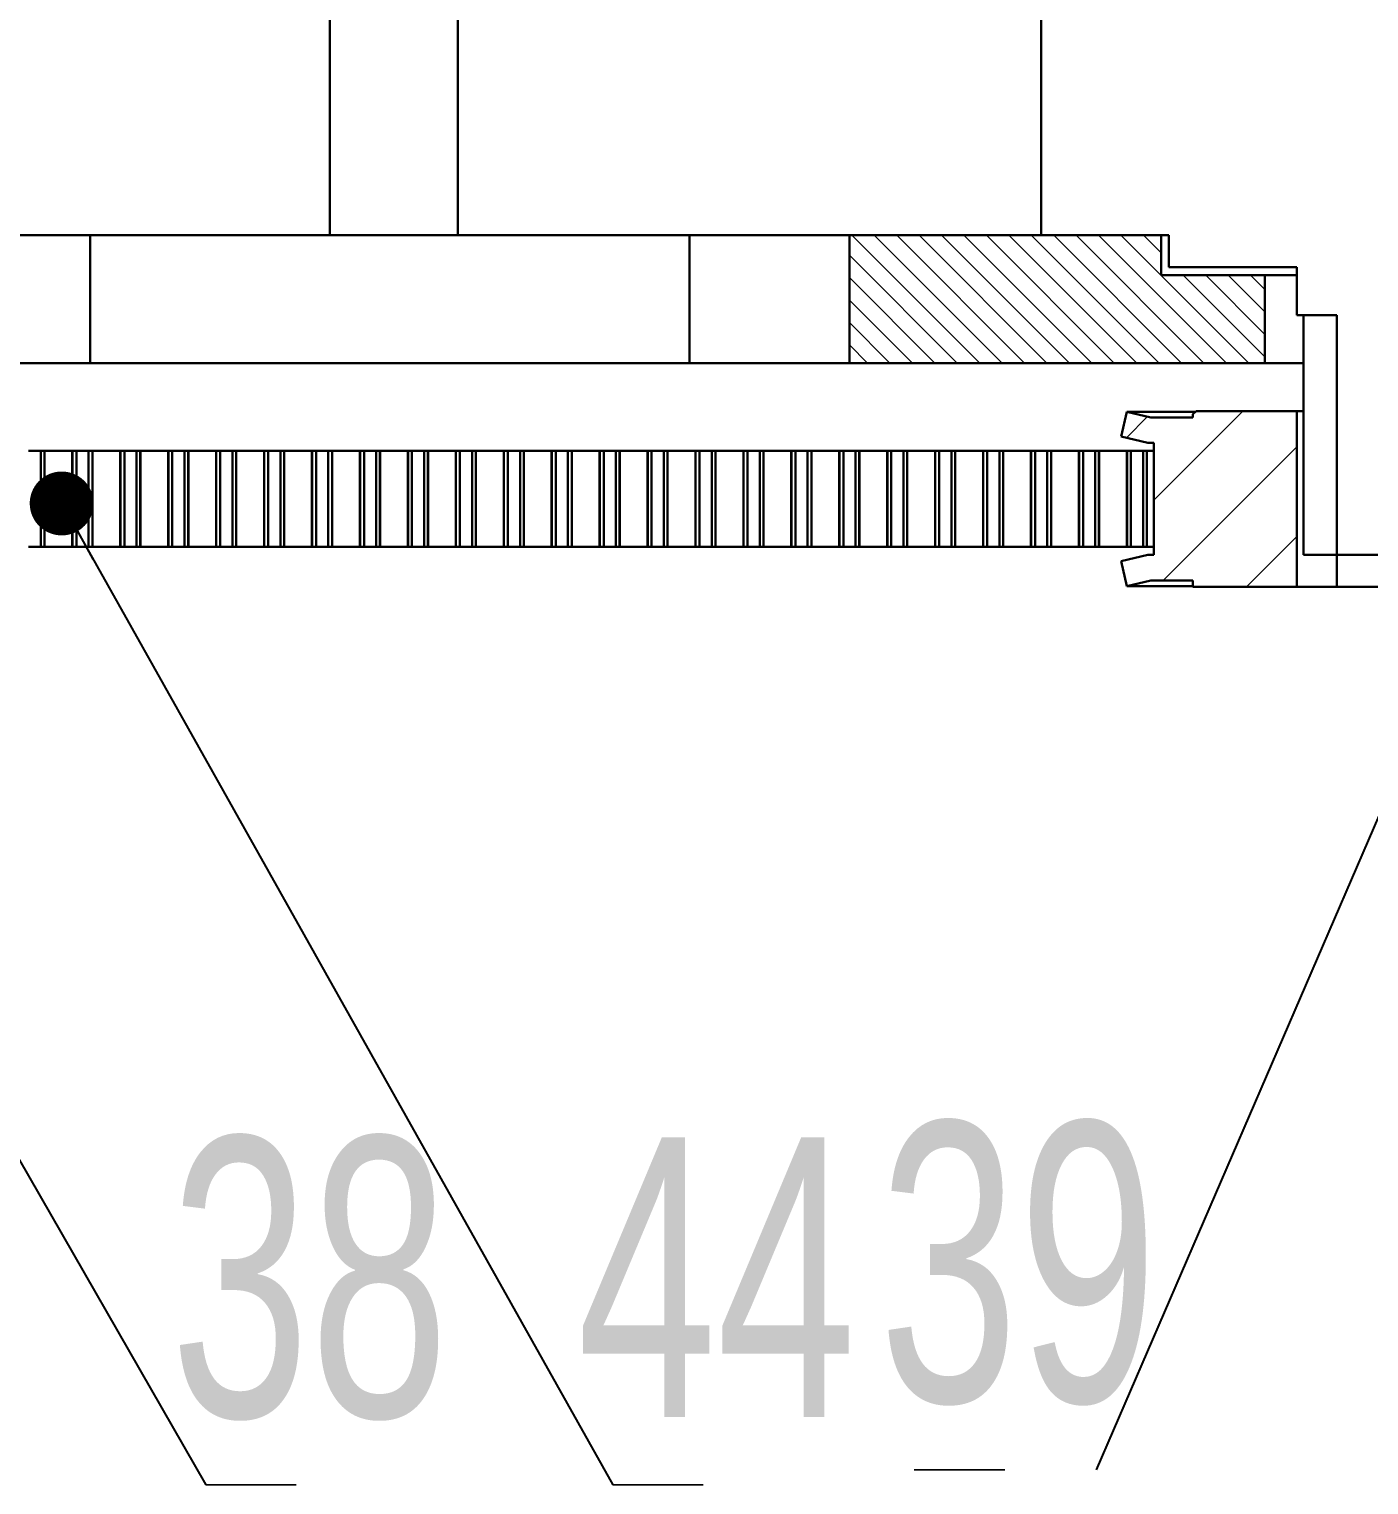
# Model space of a CAD drawing. Header units: millimetres. Extents: x 13 to 7248, y -1201 to 1478.
# Drawn here: x 773.4 to 857.2, y 456.6 to 547.7 of the extents above; entities that cross this region are included whole.
import ezdxf

# ---------------------------------------------------------------- set-up
doc = ezdxf.new("R2010")
doc.units = ezdxf.units.MM
doc.header["$LTSCALE"] = 5
doc.linetypes.add('SLD-实线', pattern=[0])
doc.layers.get('0').update_dxf_attribs({"lineweight": 30})
doc.layers.add('剖面层', color=2, linetype='Continuous', lineweight=15)
doc.layers.add('标注线', color=4, linetype='SLD-实线')
doc.styles.add('SLDTEXTSTYLE4', font='', dxfattribs={"width": 0.67})
doc.styles.get("Standard").update_dxf_attribs({"font": ''})
doc.styles.get('SLDTEXTSTYLE4').set_extended_font_data('汉仪长仿宋体')
doc.styles.get('Standard').set_extended_font_data('SimSun')
doc.dimstyles.new('SLDDIMSTYLE0', dxfattribs={"dimtxt": 0.18, "dimasz": 4, "dimexe": 0, "dimexo": 0.0625, "dimgap": 0, "dimtad": 0, "dimtih": 1, "dimtoh": 1, "dimdec": 0, "dimrnd": 1e-09, "dimzin": 0, "dimdsep": 46, "dimtxsty": 'Standard', "dimblk1": 'DOT', "dimblk2": 'DOT', "dimsah": 1, "dimcen": 0.09, "dimadec": 0, "dimazin": 0, "dimtfac": 4, "dimtdec": 0, "dimtofl": 0, "dimtmove": 0, "dimatfit": 3, "dimldrblk": 'DOT', "dimfxl": 0, "dimfrac": 2, "dimtolj": 1, "dimtzin": 0, "dimarcsym": 0})

# ---------------------------------------------------------------- blocks, each defined once
blk = doc.blocks.new('SW_NOTE_38')
at = {"color": 0, "linetype": 'SLD-实线', "lineweight": 15}
for p, q in [((-5.66, 0), (0, 0)), ((0, 0), (-5.66, 0)), ((-5.66, 0), (0, 0)), ((0, 0), (-5.66, 0)), ((-5.66, 0), (0, 0)), ((0, 0), (-5.66, 0))]:
    blk.add_line(p, q, dxfattribs=at)
at = {"color": 0, "linetype": 'SLD-实线', "lineweight": 15, "insert": (0.847, 21.757), "char_height": 17.5, "attachment_point": 2, "style": 'SLDTEXTSTYLE4'}
blk.add_mtext('39', dxfattribs=at)
blk = doc.blocks.new('_DOT')
at = {"color": 0, "linetype": 'ByBlock', "lineweight": -2}
blk.add_line((-0.5, 0), (-1, 0), dxfattribs=at)
at = {"color": 0, "linetype": 'ByBlock', "const_width": 0.5}
blk.add_lwpolyline([(-0.25, 0, 1), (0.25, 0, 1)], format="xyb", close=True, dxfattribs=at)
blk = doc.blocks.new('SW_NOTE_66')
at = {"color": 0, "linetype": 'SLD-实线', "lineweight": 15}
for p, q in [((0, 0), (5.66, 0)), ((5.66, 0), (0, 0)), ((0, 0), (5.66, 0)), ((5.66, 0), (0, 0)), ((0, 0), (5.66, 0)), ((5.66, 0), (0, 0))]:
    blk.add_line(p, q, dxfattribs=at)
at = {"color": 0, "linetype": 'SLD-实线', "lineweight": 15, "insert": (6.508, 21.757), "char_height": 17.5, "attachment_point": 2, "style": 'SLDTEXTSTYLE4'}
blk.add_mtext('38', dxfattribs=at)
blk = doc.blocks.new('SW_NOTE_67')
at = {"color": 0, "linetype": 'SLD-实线', "lineweight": 15}
for p, q in [((0, 0), (5.66, 0)), ((5.66, 0), (0, 0)), ((0, 0), (5.66, 0)), ((5.66, 0), (0, 0)), ((0, 0), (5.66, 0)), ((5.66, 0), (0, 0))]:
    blk.add_line(p, q, dxfattribs=at)
at = {"color": 0, "linetype": 'SLD-实线', "lineweight": 15, "insert": (6.495, 21.757), "char_height": 17.5, "attachment_point": 2, "style": 'SLDTEXTSTYLE4'}
blk.add_mtext('44', dxfattribs=at)

msp = doc.modelspace()

# ---------------------------------------------------------------- hatches: boundary and pattern name
at = {"layer": '剖面层'}
h = msp.add_hatch(dxfattribs=at)
h.set_pattern_fill('ANSI31', color=256, scale=0.3125, angle=90, style=0)
h.paths.add_polyline_path([(824.7086, 526.8042), (850.7086, 526.8042), (850.7086, 532.3042), (844.2086, 532.3042), (844.2086, 534.8042), (824.7086, 534.8042)], flags=0)
h = msp.add_hatch(dxfattribs=at)
h.set_pattern_fill('ANSI31', color=256, scale=1.25, style=0)
h.paths.add_polyline_path([(841.7086, 514.4042), (842.0802, 512.8479), (843.572, 513.2042), (846.2086, 513.2042), (846.2086, 512.8042), (852.7086, 512.8042), (852.7086, 523.8042), (846.4086, 523.8042), (846.2086, 523.6042), (846.2086, 523.4042), (843.572, 523.4042), (842.0802, 523.7604), (841.7086, 522.2042), (843.3836, 521.8042), (843.7636, 521.8042), (843.7636, 514.8042), (843.3836, 514.8042)], flags=0)

# ---------------------------------------------------------------- linework, layer by layer
for p, q in [((792.2086, 584.8042), (792.2086, 534.8042)), ((800.2086, 534.8042), (800.2086, 584.8042)), ((836.7086, 566.3042), (836.7086, 534.8042)), ((767.2086, 534.8042), (777.2086, 534.8042)), ((777.2086, 534.8042), (777.2086, 526.8042)), ((777.2086, 534.8042), (814.7086, 534.8042)), ((814.7086, 534.8042), (814.7086, 526.8042)), ((814.7086, 534.8042), (824.7086, 534.8042)), ((824.7086, 534.8042), (824.7086, 526.8042)), ((844.2086, 534.8042), (824.7086, 534.8042)), ((844.7086, 534.8042), (836.7086, 534.8042)), ((844.2086, 532.3042), (844.2086, 534.8042)), ((844.7086, 534.8042), (844.7086, 532.8042)), ((844.2086, 532.3042), (850.7086, 532.3042)), ((852.7086, 532.8042), (844.7086, 532.8042)), ((850.7086, 526.8042), (850.7086, 532.3042)), ((850.7086, 532.3042), (852.7086, 532.3042)), ((852.7086, 532.8042), (852.7086, 529.8042)), ((855.2086, 529.8042), (852.7086, 529.8042)), ((853.126, 514.8042), (853.126, 529.8042)), ((855.2086, 529.8042), (855.2086, 514.8042)), ((767.2086, 526.8042), (777.2086, 526.8042)), ((777.2086, 526.8042), (814.7086, 526.8042)), ((814.7086, 526.8042), (824.7086, 526.8042)), ((850.7086, 526.8042), (824.7086, 526.8042)), ((850.7086, 526.8042), (853.126, 526.8042)), ((842.0802, 523.7604), (841.7086, 522.2042)), ((843.572, 523.4042), (842.0802, 523.7604)), ((846.3648, 523.7604), (842.0802, 523.7604)), ((846.2086, 523.4042), (843.572, 523.4042)), ((846.4086, 523.8042), (846.2086, 523.6042)), ((846.2086, 523.6042), (846.2086, 523.4042)), ((852.7086, 523.8042), (846.4086, 523.8042)), ((852.7086, 512.8042), (852.7086, 523.8042)), ((852.7086, 523.8042), (853.126, 523.8042)), ((841.7086, 522.2042), (843.3836, 521.8042)), ((774.1122, 521.3042), (773.3474, 521.3042)), ((774.1122, 515.3042), (774.1122, 521.3042)), ((774.3464, 521.3042), (774.1122, 521.3042)), ((774.3464, 515.3042), (774.3464, 521.3042)), ((774.3514, 521.3042), (774.3464, 521.3042)), ((774.3514, 515.3042), (774.3514, 521.3042)), ((776.0884, 521.3042), (774.3514, 521.3042)), ((776.0884, 515.3042), (776.0884, 521.3042)), ((776.1015, 521.3042), (776.0884, 521.3042)), ((776.1015, 515.3042), (776.1015, 521.3042)), ((776.3466, 521.3042), (776.1015, 521.3042)), ((776.3466, 515.3042), (776.3466, 521.3042)), ((777.1114, 521.3042), (776.3466, 521.3042)), ((777.1114, 515.3042), (777.1114, 521.3042)), ((777.3455, 521.3042), (777.1114, 521.3042)), ((777.3455, 515.3042), (777.3455, 521.3042)), ((777.3505, 521.3042), (777.3455, 521.3042)), ((777.3505, 515.3042), (777.3505, 521.3042)), ((779.0876, 521.3042), (777.3505, 521.3042)), ((779.0876, 515.3042), (779.0876, 521.3042)), ((779.1007, 521.3042), (779.0876, 521.3042)), ((779.1007, 515.3042), (779.1007, 521.3042)), ((779.3457, 521.3042), (779.1007, 521.3042)), ((779.3457, 515.3042), (779.3457, 521.3042)), ((780.1105, 521.3042), (779.3457, 521.3042)), ((780.1105, 515.3042), (780.1105, 521.3042)), ((780.3447, 521.3042), (780.1105, 521.3042)), ((780.3447, 515.3042), (780.3447, 521.3042)), ((780.3497, 521.3042), (780.3447, 521.3042)), ((780.3497, 515.3042), (780.3497, 521.3042)), ((782.0867, 521.3042), (780.3497, 521.3042)), ((782.0867, 515.3042), (782.0867, 521.3042)), ((782.0998, 521.3042), (782.0867, 521.3042)), ((782.0998, 515.3042), (782.0998, 521.3042)), ((782.3448, 521.3042), (782.0998, 521.3042)), ((782.3448, 515.3042), (782.3448, 521.3042)), ((783.1097, 521.3042), (782.3448, 521.3042)), ((783.1097, 515.3042), (783.1097, 521.3042)), ((783.3438, 521.3042), (783.1097, 521.3042)), ((783.3438, 515.3042), (783.3438, 521.3042)), ((783.3488, 521.3042), (783.3438, 521.3042)), ((783.3488, 515.3042), (783.3488, 521.3042)), ((785.0859, 521.3042), (783.3488, 521.3042)), ((785.0859, 515.3042), (785.0859, 521.3042)), ((785.099, 521.3042), (785.0859, 521.3042)), ((785.099, 515.3042), (785.099, 521.3042)), ((785.344, 521.3042), (785.099, 521.3042)), ((785.344, 515.3042), (785.344, 521.3042)), ((786.1088, 521.3042), (785.344, 521.3042)), ((786.1088, 515.3042), (786.1088, 521.3042)), ((786.3429, 521.3042), (786.1088, 521.3042)), ((786.3429, 515.3042), (786.3429, 521.3042)), ((786.348, 521.3042), (786.3429, 521.3042)), ((786.348, 515.3042), (786.348, 521.3042)), ((788.085, 521.3042), (786.348, 521.3042)), ((788.085, 515.3042), (788.085, 521.3042)), ((788.0981, 521.3042), (788.085, 521.3042)), ((788.0981, 515.3042), (788.0981, 521.3042)), ((788.3431, 521.3042), (788.0981, 521.3042)), ((788.3431, 515.3042), (788.3431, 521.3042)), ((789.1079, 521.3042), (788.3431, 521.3042)), ((789.1079, 515.3042), (789.1079, 521.3042)), ((789.3421, 521.3042), (789.1079, 521.3042)), ((789.3421, 515.3042), (789.3421, 521.3042)), ((789.3471, 521.3042), (789.3421, 521.3042)), ((789.3471, 515.3042), (789.3471, 521.3042)), ((791.0841, 521.3042), (789.3471, 521.3042)), ((791.0841, 515.3042), (791.0841, 521.3042)), ((791.0973, 521.3042), (791.0841, 521.3042)), ((791.0973, 515.3042), (791.0973, 521.3042)), ((791.3423, 521.3042), (791.0973, 521.3042)), ((791.3423, 515.3042), (791.3423, 521.3042)), ((792.1071, 521.3042), (791.3423, 521.3042)), ((792.1071, 515.3042), (792.1071, 521.3042)), ((792.3413, 521.3042), (792.1071, 521.3042)), ((792.3413, 515.3042), (792.3413, 521.3042)), ((792.3463, 521.3042), (792.3413, 521.3042)), ((792.3463, 515.3042), (792.3463, 521.3042)), ((794.0833, 521.3042), (792.3463, 521.3042)), ((794.0833, 515.3042), (794.0833, 521.3042)), ((794.0964, 521.3042), (794.0833, 521.3042)), ((794.0964, 515.3042), (794.0964, 521.3042)), ((794.3414, 521.3042), (794.0964, 521.3042)), ((794.3414, 515.3042), (794.3414, 521.3042)), ((795.1062, 521.3042), (794.3414, 521.3042)), ((795.1062, 515.3042), (795.1062, 521.3042)), ((795.3404, 521.3042), (795.1062, 521.3042)), ((795.3404, 515.3042), (795.3404, 521.3042)), ((795.3454, 521.3042), (795.3404, 521.3042)), ((795.3454, 515.3042), (795.3454, 521.3042)), ((797.0824, 521.3042), (795.3454, 521.3042)), ((797.0824, 515.3042), (797.0824, 521.3042)), ((797.0955, 521.3042), (797.0824, 521.3042)), ((797.0955, 515.3042), (797.0955, 521.3042)), ((797.3406, 521.3042), (797.0955, 521.3042)), ((797.3406, 515.3042), (797.3406, 521.3042)), ((798.1054, 521.3042), (797.3406, 521.3042)), ((798.1054, 515.3042), (798.1054, 521.3042)), ((798.3395, 521.3042), (798.1054, 521.3042)), ((798.3395, 515.3042), (798.3395, 521.3042)), ((798.3446, 521.3042), (798.3395, 521.3042)), ((798.3446, 515.3042), (798.3446, 521.3042)), ((800.0816, 521.3042), (798.3446, 521.3042)), ((800.0816, 515.3042), (800.0816, 521.3042)), ((800.0947, 521.3042), (800.0816, 521.3042)), ((800.0947, 515.3042), (800.0947, 521.3042)), ((800.3397, 521.3042), (800.0947, 521.3042)), ((800.3397, 515.3042), (800.3397, 521.3042)), ((801.1045, 521.3042), (800.3397, 521.3042)), ((801.1045, 515.3042), (801.1045, 521.3042)), ((801.3387, 521.3042), (801.1045, 521.3042)), ((801.3387, 515.3042), (801.3387, 521.3042)), ((801.3437, 521.3042), (801.3387, 521.3042)), ((801.3437, 515.3042), (801.3437, 521.3042)), ((803.0807, 521.3042), (801.3437, 521.3042)), ((803.0807, 515.3042), (803.0807, 521.3042)), ((803.0939, 521.3042), (803.0807, 521.3042)), ((803.0939, 515.3042), (803.0939, 521.3042)), ((803.3389, 521.3042), (803.0939, 521.3042)), ((803.3389, 515.3042), (803.3389, 521.3042)), ((804.1037, 521.3042), (803.3389, 521.3042)), ((804.1037, 515.3042), (804.1037, 521.3042)), ((804.3378, 521.3042), (804.1037, 521.3042)), ((804.3378, 515.3042), (804.3378, 521.3042)), ((804.3429, 521.3042), (804.3378, 521.3042)), ((804.3429, 515.3042), (804.3429, 521.3042)), ((806.0799, 521.3042), (804.3429, 521.3042)), ((806.0799, 515.3042), (806.0799, 521.3042)), ((806.093, 521.3042), (806.0799, 521.3042)), ((806.093, 515.3042), (806.093, 521.3042)), ((806.338, 521.3042), (806.093, 521.3042)), ((806.338, 515.3042), (806.338, 521.3042)), ((807.1028, 521.3042), (806.338, 521.3042)), ((807.1028, 515.3042), (807.1028, 521.3042)), ((807.337, 521.3042), (807.1028, 521.3042)), ((807.337, 515.3042), (807.337, 521.3042)), ((807.342, 521.3042), (807.337, 521.3042)), ((807.342, 515.3042), (807.342, 521.3042)), ((809.079, 521.3042), (807.342, 521.3042)), ((809.079, 515.3042), (809.079, 521.3042)), ((809.0921, 521.3042), (809.079, 521.3042)), ((809.0921, 515.3042), (809.0921, 521.3042)), ((809.3371, 521.3042), (809.0921, 521.3042)), ((809.3371, 515.3042), (809.3371, 521.3042)), ((810.102, 521.3042), (809.3371, 521.3042)), ((810.102, 515.3042), (810.102, 521.3042)), ((810.3361, 521.3042), (810.102, 521.3042)), ((810.3361, 515.3042), (810.3361, 521.3042)), ((810.3412, 521.3042), (810.3361, 521.3042)), ((810.3412, 515.3042), (810.3412, 521.3042)), ((812.0781, 521.3042), (810.3412, 521.3042)), ((812.0781, 515.3042), (812.0781, 521.3042)), ((812.0913, 521.3042), (812.0781, 521.3042)), ((812.0913, 515.3042), (812.0913, 521.3042)), ((812.3363, 521.3042), (812.0913, 521.3042)), ((812.3363, 515.3042), (812.3363, 521.3042)), ((813.1011, 521.3042), (812.3363, 521.3042)), ((813.1011, 515.3042), (813.1011, 521.3042)), ((813.3353, 521.3042), (813.1011, 521.3042)), ((813.3353, 515.3042), (813.3353, 521.3042)), ((813.3403, 521.3042), (813.3353, 521.3042)), ((813.3403, 515.3042), (813.3403, 521.3042)), ((815.0773, 521.3042), (813.3403, 521.3042)), ((815.0773, 515.3042), (815.0773, 521.3042)), ((815.0904, 521.3042), (815.0773, 521.3042)), ((815.0904, 515.3042), (815.0904, 521.3042)), ((815.3354, 521.3042), (815.0904, 521.3042)), ((815.3354, 515.3042), (815.3354, 521.3042)), ((816.1002, 521.3042), (815.3354, 521.3042)), ((816.1002, 515.3042), (816.1002, 521.3042)), ((816.3344, 521.3042), (816.1002, 521.3042)), ((816.3344, 515.3042), (816.3344, 521.3042)), ((816.3394, 521.3042), (816.3344, 521.3042)), ((816.3394, 515.3042), (816.3394, 521.3042)), ((818.0764, 521.3042), (816.3394, 521.3042)), ((818.0764, 515.3042), (818.0764, 521.3042)), ((818.0896, 521.3042), (818.0764, 521.3042)), ((818.0896, 515.3042), (818.0896, 521.3042)), ((818.3346, 521.3042), (818.0896, 521.3042)), ((818.3346, 515.3042), (818.3346, 521.3042)), ((819.0994, 521.3042), (818.3346, 521.3042)), ((819.0994, 515.3042), (819.0994, 521.3042)), ((819.3336, 521.3042), (819.0994, 521.3042)), ((819.3336, 515.3042), (819.3336, 521.3042)), ((819.3386, 521.3042), (819.3336, 521.3042)), ((819.3386, 515.3042), (819.3386, 521.3042)), ((821.0756, 521.3042), (819.3386, 521.3042)), ((821.0756, 515.3042), (821.0756, 521.3042)), ((821.0887, 521.3042), (821.0756, 521.3042)), ((821.0887, 515.3042), (821.0887, 521.3042)), ((821.3337, 521.3042), (821.0887, 521.3042)), ((821.3337, 515.3042), (821.3337, 521.3042)), ((822.0985, 521.3042), (821.3337, 521.3042)), ((822.0985, 515.3042), (822.0985, 521.3042)), ((822.3327, 521.3042), (822.0985, 521.3042)), ((822.3327, 515.3042), (822.3327, 521.3042)), ((822.3377, 521.3042), (822.3327, 521.3042)), ((822.3377, 515.3042), (822.3377, 521.3042)), ((824.0747, 521.3042), (822.3377, 521.3042)), ((824.0747, 515.3042), (824.0747, 521.3042)), ((824.0879, 521.3042), (824.0747, 521.3042)), ((824.0879, 515.3042), (824.0879, 521.3042)), ((824.3329, 521.3042), (824.0879, 521.3042)), ((824.3329, 515.3042), (824.3329, 521.3042)), ((825.0977, 521.3042), (824.3329, 521.3042)), ((825.0977, 515.3042), (825.0977, 521.3042)), ((825.3318, 521.3042), (825.0977, 521.3042)), ((825.3318, 515.3042), (825.3318, 521.3042)), ((825.3369, 521.3042), (825.3318, 521.3042)), ((825.3369, 515.3042), (825.3369, 521.3042)), ((827.0739, 521.3042), (825.3369, 521.3042)), ((827.0739, 515.3042), (827.0739, 521.3042)), ((827.087, 521.3042), (827.0739, 521.3042)), ((827.087, 515.3042), (827.087, 521.3042)), ((827.332, 521.3042), (827.087, 521.3042)), ((827.332, 515.3042), (827.332, 521.3042)), ((828.0968, 521.3042), (827.332, 521.3042)), ((828.0968, 515.3042), (828.0968, 521.3042)), ((828.331, 521.3042), (828.0968, 521.3042)), ((828.331, 515.3042), (828.331, 521.3042)), ((828.336, 521.3042), (828.331, 521.3042)), ((828.336, 515.3042), (828.336, 521.3042)), ((830.073, 521.3042), (828.336, 521.3042)), ((830.073, 515.3042), (830.073, 521.3042)), ((830.0861, 521.3042), (830.073, 521.3042)), ((830.0861, 515.3042), (830.0861, 521.3042)), ((830.3311, 521.3042), (830.0861, 521.3042)), ((830.3311, 515.3042), (830.3311, 521.3042)), ((831.096, 521.3042), (830.3311, 521.3042)), ((831.096, 515.3042), (831.096, 521.3042)), ((831.3301, 521.3042), (831.096, 521.3042)), ((831.3301, 515.3042), (831.3301, 521.3042)), ((831.3352, 521.3042), (831.3301, 521.3042)), ((831.3352, 515.3042), (831.3352, 521.3042)), ((833.0722, 521.3042), (831.3352, 521.3042)), ((833.0722, 515.3042), (833.0722, 521.3042)), ((833.0853, 521.3042), (833.0722, 521.3042)), ((833.0853, 515.3042), (833.0853, 521.3042)), ((833.3303, 521.3042), (833.0853, 521.3042)), ((833.3303, 515.3042), (833.3303, 521.3042)), ((834.0951, 521.3042), (833.3303, 521.3042)), ((834.0951, 515.3042), (834.0951, 521.3042)), ((834.3293, 521.3042), (834.0951, 521.3042)), ((834.3293, 515.3042), (834.3293, 521.3042)), ((834.3343, 521.3042), (834.3293, 521.3042)), ((834.3343, 515.3042), (834.3343, 521.3042)), ((836.0713, 521.3042), (834.3343, 521.3042)), ((836.0713, 515.3042), (836.0713, 521.3042)), ((836.0844, 521.3042), (836.0713, 521.3042)), ((836.0844, 515.3042), (836.0844, 521.3042)), ((836.3294, 521.3042), (836.0844, 521.3042)), ((836.3294, 515.3042), (836.3294, 521.3042)), ((837.0942, 521.3042), (836.3294, 521.3042)), ((837.0942, 515.3042), (837.0942, 521.3042)), ((837.3284, 521.3042), (837.0942, 521.3042)), ((837.3284, 515.3042), (837.3284, 521.3042)), ((837.3334, 521.3042), (837.3284, 521.3042)), ((837.3334, 515.3042), (837.3334, 521.3042)), ((839.0704, 521.3042), (837.3334, 521.3042)), ((839.0704, 515.3042), (839.0704, 521.3042)), ((839.0836, 521.3042), (839.0704, 521.3042)), ((839.0836, 515.3042), (839.0836, 521.3042)), ((839.3286, 521.3042), (839.0836, 521.3042)), ((839.3286, 515.3042), (839.3286, 521.3042)), ((840.0934, 521.3042), (839.3286, 521.3042)), ((840.0934, 515.3042), (840.0934, 521.3042)), ((840.3276, 521.3042), (840.0934, 521.3042)), ((840.3276, 515.3042), (840.3276, 521.3042)), ((840.3326, 521.3042), (840.3276, 521.3042)), ((840.3326, 515.3042), (840.3326, 521.3042)), ((842.0696, 521.3042), (840.3326, 521.3042)), ((842.0696, 515.3042), (842.0696, 521.3042)), ((842.0827, 521.3042), (842.0696, 521.3042)), ((842.0827, 515.3042), (842.0827, 521.3042)), ((842.3277, 521.3042), (842.0827, 521.3042)), ((842.3277, 515.3042), (842.3277, 521.3042)), ((843.0925, 521.3042), (842.3277, 521.3042)), ((843.0925, 515.3042), (843.0925, 521.3042)), ((843.3267, 521.3042), (843.0925, 521.3042)), ((843.3267, 515.3042), (843.3267, 521.3042)), ((843.3317, 521.3042), (843.3267, 521.3042)), ((843.3317, 515.3042), (843.3317, 521.3042)), ((843.7636, 521.3042), (843.3317, 521.3042)), ((843.7636, 521.8042), (843.3836, 521.8042)), ((843.7636, 521.8042), (843.7636, 514.8042)), ((773.3474, 515.3042), (774.1122, 515.3042)), ((774.1122, 515.3042), (774.3464, 515.3042)), ((774.3464, 515.3042), (774.3514, 515.3042)), ((774.3514, 515.3042), (776.0884, 515.3042)), ((776.0884, 515.3042), (776.1015, 515.3042)), ((776.1015, 515.3042), (776.3466, 515.3042)), ((776.3466, 515.3042), (777.1114, 515.3042)), ((777.1114, 515.3042), (777.3455, 515.3042)), ((777.3455, 515.3042), (777.3505, 515.3042)), ((777.3505, 515.3042), (779.0876, 515.3042)), ((779.0876, 515.3042), (779.1007, 515.3042)), ((779.1007, 515.3042), (779.3457, 515.3042)), ((779.3457, 515.3042), (780.1105, 515.3042)), ((780.1105, 515.3042), (780.3447, 515.3042)), ((780.3447, 515.3042), (780.3497, 515.3042)), ((780.3497, 515.3042), (782.0867, 515.3042)), ((782.0867, 515.3042), (782.0998, 515.3042)), ((782.0998, 515.3042), (782.3448, 515.3042)), ((782.3448, 515.3042), (783.1097, 515.3042)), ((783.1097, 515.3042), (783.3438, 515.3042)), ((783.3438, 515.3042), (783.3488, 515.3042)), ((783.3488, 515.3042), (785.0859, 515.3042)), ((785.0859, 515.3042), (785.099, 515.3042)), ((785.099, 515.3042), (785.344, 515.3042)), ((785.344, 515.3042), (786.1088, 515.3042)), ((786.1088, 515.3042), (786.3429, 515.3042)), ((786.3429, 515.3042), (786.348, 515.3042)), ((786.348, 515.3042), (788.085, 515.3042)), ((788.085, 515.3042), (788.0981, 515.3042)), ((788.0981, 515.3042), (788.3431, 515.3042)), ((788.3431, 515.3042), (789.1079, 515.3042)), ((789.1079, 515.3042), (789.3421, 515.3042)), ((789.3421, 515.3042), (789.3471, 515.3042)), ((789.3471, 515.3042), (791.0841, 515.3042)), ((791.0841, 515.3042), (791.0973, 515.3042)), ((791.0973, 515.3042), (791.3423, 515.3042)), ((791.3423, 515.3042), (792.1071, 515.3042)), ((792.1071, 515.3042), (792.3413, 515.3042)), ((792.3413, 515.3042), (792.3463, 515.3042)), ((792.3463, 515.3042), (794.0833, 515.3042)), ((794.0833, 515.3042), (794.0964, 515.3042)), ((794.0964, 515.3042), (794.3414, 515.3042)), ((794.3414, 515.3042), (795.1062, 515.3042)), ((795.1062, 515.3042), (795.3404, 515.3042)), ((795.3404, 515.3042), (795.3454, 515.3042)), ((795.3454, 515.3042), (797.0824, 515.3042)), ((797.0824, 515.3042), (797.0955, 515.3042)), ((797.0955, 515.3042), (797.3406, 515.3042)), ((797.3406, 515.3042), (798.1054, 515.3042)), ((798.1054, 515.3042), (798.3395, 515.3042)), ((798.3395, 515.3042), (798.3446, 515.3042)), ((798.3446, 515.3042), (800.0816, 515.3042)), ((800.0816, 515.3042), (800.0947, 515.3042)), ((800.0947, 515.3042), (800.3397, 515.3042)), ((800.3397, 515.3042), (801.1045, 515.3042)), ((801.1045, 515.3042), (801.3387, 515.3042)), ((801.3387, 515.3042), (801.3437, 515.3042)), ((801.3437, 515.3042), (803.0807, 515.3042)), ((803.0807, 515.3042), (803.0939, 515.3042)), ((803.0939, 515.3042), (803.3389, 515.3042)), ((803.3389, 515.3042), (804.1037, 515.3042)), ((804.1037, 515.3042), (804.3378, 515.3042)), ((804.3378, 515.3042), (804.3429, 515.3042)), ((804.3429, 515.3042), (806.0799, 515.3042)), ((806.0799, 515.3042), (806.093, 515.3042)), ((806.093, 515.3042), (806.338, 515.3042)), ((806.338, 515.3042), (807.1028, 515.3042)), ((807.1028, 515.3042), (807.337, 515.3042)), ((807.337, 515.3042), (807.342, 515.3042)), ((807.342, 515.3042), (809.079, 515.3042)), ((809.079, 515.3042), (809.0921, 515.3042)), ((809.0921, 515.3042), (809.3371, 515.3042)), ((809.3371, 515.3042), (810.102, 515.3042)), ((810.102, 515.3042), (810.3361, 515.3042)), ((810.3361, 515.3042), (810.3412, 515.3042)), ((810.3412, 515.3042), (812.0781, 515.3042)), ((812.0781, 515.3042), (812.0913, 515.3042)), ((812.0913, 515.3042), (812.3363, 515.3042)), ((812.3363, 515.3042), (813.1011, 515.3042)), ((813.1011, 515.3042), (813.3353, 515.3042)), ((813.3353, 515.3042), (813.3403, 515.3042)), ((813.3403, 515.3042), (815.0773, 515.3042)), ((815.0773, 515.3042), (815.0904, 515.3042)), ((815.0904, 515.3042), (815.3354, 515.3042)), ((815.3354, 515.3042), (816.1002, 515.3042)), ((816.1002, 515.3042), (816.3344, 515.3042)), ((816.3344, 515.3042), (816.3394, 515.3042)), ((816.3394, 515.3042), (818.0764, 515.3042)), ((818.0764, 515.3042), (818.0896, 515.3042)), ((818.0896, 515.3042), (818.3346, 515.3042)), ((818.3346, 515.3042), (819.0994, 515.3042)), ((819.0994, 515.3042), (819.3336, 515.3042)), ((819.3336, 515.3042), (819.3386, 515.3042)), ((819.3386, 515.3042), (821.0756, 515.3042)), ((821.0756, 515.3042), (821.0887, 515.3042)), ((821.0887, 515.3042), (821.3337, 515.3042)), ((821.3337, 515.3042), (822.0985, 515.3042)), ((822.0985, 515.3042), (822.3327, 515.3042)), ((822.3327, 515.3042), (822.3377, 515.3042)), ((822.3377, 515.3042), (824.0747, 515.3042)), ((824.0747, 515.3042), (824.0879, 515.3042)), ((824.0879, 515.3042), (824.3329, 515.3042)), ((824.3329, 515.3042), (825.0977, 515.3042)), ((825.0977, 515.3042), (825.3318, 515.3042)), ((825.3318, 515.3042), (825.3369, 515.3042)), ((825.3369, 515.3042), (827.0739, 515.3042)), ((827.0739, 515.3042), (827.087, 515.3042)), ((827.087, 515.3042), (827.332, 515.3042)), ((827.332, 515.3042), (828.0968, 515.3042)), ((828.0968, 515.3042), (828.331, 515.3042)), ((828.331, 515.3042), (828.336, 515.3042)), ((828.336, 515.3042), (830.073, 515.3042)), ((830.073, 515.3042), (830.0861, 515.3042)), ((830.0861, 515.3042), (830.3311, 515.3042)), ((830.3311, 515.3042), (831.096, 515.3042)), ((831.096, 515.3042), (831.3301, 515.3042)), ((831.3301, 515.3042), (831.3352, 515.3042)), ((831.3352, 515.3042), (833.0722, 515.3042)), ((833.0722, 515.3042), (833.0853, 515.3042)), ((833.0853, 515.3042), (833.3303, 515.3042)), ((833.3303, 515.3042), (834.0951, 515.3042)), ((834.0951, 515.3042), (834.3293, 515.3042)), ((834.3293, 515.3042), (834.3343, 515.3042)), ((834.3343, 515.3042), (836.0713, 515.3042)), ((836.0713, 515.3042), (836.0844, 515.3042)), ((836.0844, 515.3042), (836.3294, 515.3042)), ((836.3294, 515.3042), (837.0942, 515.3042)), ((837.0942, 515.3042), (837.3284, 515.3042)), ((837.3284, 515.3042), (837.3334, 515.3042)), ((837.3334, 515.3042), (839.0704, 515.3042)), ((839.0704, 515.3042), (839.0836, 515.3042)), ((839.0836, 515.3042), (839.3286, 515.3042)), ((839.3286, 515.3042), (840.0934, 515.3042)), ((840.0934, 515.3042), (840.3276, 515.3042)), ((840.3276, 515.3042), (840.3326, 515.3042)), ((840.3326, 515.3042), (842.0696, 515.3042)), ((843.3836, 514.8042), (841.7086, 514.4042)), ((842.0696, 515.3042), (842.0827, 515.3042)), ((842.0827, 515.3042), (842.3277, 515.3042)), ((842.3277, 515.3042), (843.0925, 515.3042)), ((843.0925, 515.3042), (843.3267, 515.3042)), ((843.3267, 515.3042), (843.3317, 515.3042)), ((843.3317, 515.3042), (843.7636, 515.3042)), ((843.7636, 514.8042), (843.3836, 514.8042)), ((853.126, 514.8042), (855.2086, 514.8042)), ((855.2086, 514.8042), (855.2086, 512.8042)), ((862.7086, 514.8042), (855.2086, 514.8042)), ((841.7086, 514.4042), (842.0802, 512.8479)), ((842.0802, 512.8479), (843.572, 513.2042)), ((843.572, 513.2042), (846.2086, 513.2042)), ((846.2086, 513.2042), (846.2086, 512.8042)), ((846.2086, 512.8479), (842.0802, 512.8479)), ((846.2086, 512.8042), (852.7086, 512.8042)), ((852.7086, 512.8042), (855.2086, 512.8042)), ((855.2086, 512.8042), (860.2086, 512.8042))]:
    msp.add_line(p, q)

# ---------------------------------------------------------------- block references
at = {"layer": '标注线'}
for name, p in [('SW_NOTE_38', (834.434, 457.5472)), ('SW_NOTE_66', (784.434, 456.6038)), ('SW_NOTE_67', (809.9057, 456.6038))]:
    msp.add_blockref(name, p, dxfattribs=at)

# ---------------------------------------------------------------- leaders
for points in [[(749.1937, 518.0176), (784.434, 456.6038)], [(775.4252, 518.0202), (809.9057, 456.6038)], [(865.8944, 517.1483), (840.1506, 457.5472)]]:
    msp.add_leader(points, dimstyle='SLDDIMSTYLE0', dxfattribs=at)

doc.saveas('drawing.dxf')
